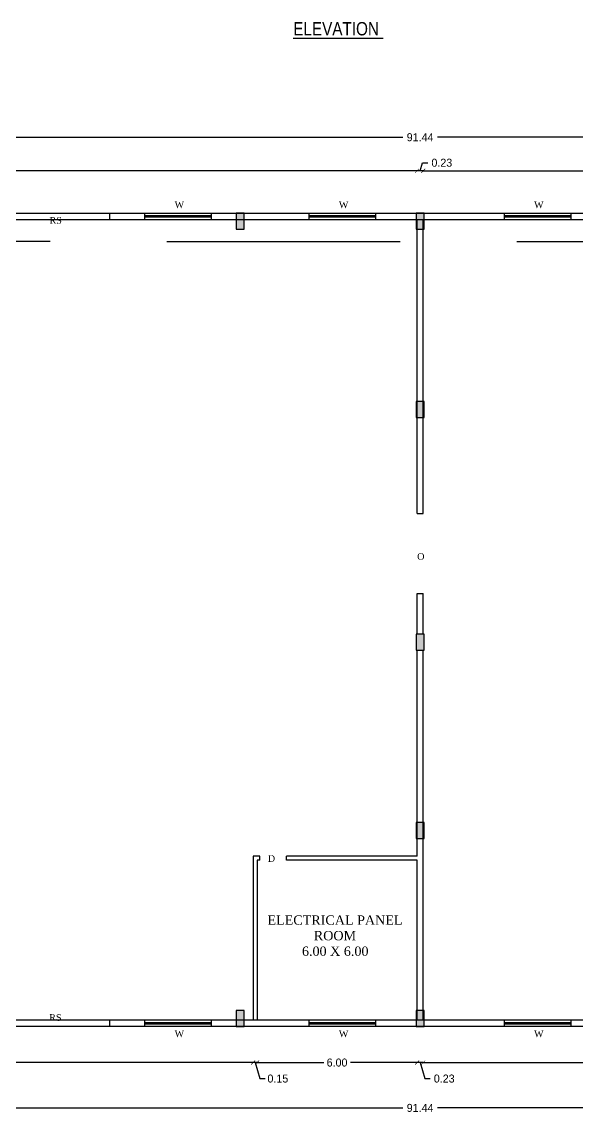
# Model space of a CAD drawing. Header units: metres. Extents: x 1422408 to 2267706, y 3009 to 80428.
# Drawn here: x 2267396.28 to 2267417.11, y 3073.97 to 3114.87 of the extents above; entities that cross this region are included whole.
import ezdxf

# ---------------------------------------------------------------- set-up
doc = ezdxf.new("R2010")
doc.units = ezdxf.units.M
doc.header["$LTSCALE"] = 3.5
doc.header["$MEASUREMENT"] = 0
doc.linetypes.add('DASHED2', pattern=[0.375, 0.25, -0.125])
doc.layers.get('0').update_dxf_attribs({"linetype": 'CONTINUOUS'})
doc.layers.get('DEFPOINTS').update_dxf_attribs({"linetype": 'CONTINUOUS'})
doc.layers.add('BLK_1_COVERED_AREA', color=140, linetype='CONTINUOUS', plot=False)
doc.layers.add('BLK_1_FLR_0_BLT_UP_AREA', color=1, linetype='CONTINUOUS', plot=False)
for name, color, linetype in [('BLK_1_FLR_0_CARPET_AREA', 10, 'CONTINUOUS'), ('BLK_1_FLR_0_REGULAR_ROOM_1', 117, 'CONTINUOUS'), ('BLK_1_FLR_1_ROOF_AREA', 1, 'CONTINUOUS'), ('WIN', 8, 'CONTINUOUS')]:
    doc.layers.add(name, color=color, linetype=linetype)
doc.styles.add('2', font='swissck.ttf', dxfattribs={"height": 0.35})
doc.styles.add('SH', font='swissc.ttf', dxfattribs={"height": 10})
doc.dimstyles.new('Civil Mt', dxfattribs={"dimtxt": 0.3, "dimasz": 0.15, "dimexe": 0, "dimexo": 0, "dimgap": 0.1, "dimtad": 0, "dimzin": 0, "dimdsep": 46, "dimtxsty": 'Standard', "dimblk": 'ARCHTICK', "dimcen": 0, "dimse1": 1, "dimse2": 1, "dimclrd": 253, "dimadec": 0, "dimazin": 3, "dimtfac": 1, "dimtofl": 0, "dimtmove": 1, "dimatfit": 3, "dimfxl": 0, "dimfrac": 2, "dimtolj": 1, "dimtzin": 0, "dimarcsym": 0})

# ---------------------------------------------------------------- blocks, each defined once
blk = doc.blocks.new('A$C729956F2')
at = {"layer": 'WIN', "color": 7}
for p, q in [((0, 0.71), (0, 0.48)), ((2.5, 0.619), (0, 0.619)), ((2.5, 0.569), (0, 0.569)), ((2.5, 0.71), (2.5, 0.48))]:
    blk.add_line(p, q, dxfattribs=at)
at = {"color": 7, "lineweight": -3, "insert": (1.123, 0.333), "char_height": 0.25, "attachment_point": 1, "style": '2'}
blk.add_mtext_dynamic_manual_height_columns('{\\fTimes New Roman|b0|i0|c0|p18;W}', width=0.80437, gutter_width=1.75, heights=[0], dxfattribs=at)
blk = doc.blocks.new('A$C78DB1DFF')
at = {"layer": 'WIN', "color": 7}
for p, q in [((0, 0.23), (0, 0)), ((2.5, 0.139), (0, 0.139)), ((2.5, 0.089), (0, 0.089)), ((2.5, 0.23), (2.5, 0))]:
    blk.add_line(p, q, dxfattribs=at)
at = {"color": 7, "lineweight": -3, "insert": (1.123, 0.677), "char_height": 0.25, "attachment_point": 1, "style": '2'}
blk.add_mtext_dynamic_manual_height_columns('{\\fTimes New Roman|b0|i0|c0|p18;W}', width=0.80437, gutter_width=1.75, heights=[0], dxfattribs=at)
blk = doc.blocks.new('_ArchTick')
at = {"color": 0, "linetype": 'ByBlock', "const_width": 0.15}
blk.add_lwpolyline([(-0.5, -0.5), (0.5, 0.5)], dxfattribs=at)
blk = doc.blocks.new('*D365')
at = {"color": 253, "lineweight": -2}
for p, q in [((2267372.957, 3109.29), (2267391.379, 3109.29)), ((2267411.102, 3109.29), (2267392.679, 3109.29))]:
    blk.add_line(p, q, dxfattribs=at)
at = {"layer": 'DEFPOINTS', "color": 0}
for p in [(2267411.102, 3109.29), (2267372.957, 3107.466), (2267411.102, 3107.466)]:
    blk.add_point(p, dxfattribs=at)
at = {"color": 253, "lineweight": -2, "xscale": 0.15, "yscale": 0.15, "zscale": 0.15, "rotation": 180}
blk.add_blockref('_ArchTick', (2267372.957, 3109.29), dxfattribs=at)
at = {"color": 253, "lineweight": -2, "xscale": 0.15, "yscale": 0.15, "zscale": 0.15}
blk.add_blockref('_ArchTick', (2267411.102, 3109.29), dxfattribs=at)
at = {"color": 0, "lineweight": -3, "insert": (2267392.029, 3109.29), "char_height": 0.3, "attachment_point": 5}
blk.add_mtext('\\A1;38.15', dxfattribs=at)
blk = doc.blocks.new('*D366')
at = {"color": 253, "lineweight": -2}
for p, q in [((2267411.217, 3109.29), (2267411.307, 3109.59)), ((2267411.307, 3109.59), (2267411.507, 3109.59)), ((2267411.332, 3109.29), (2267411.102, 3109.29))]:
    blk.add_line(p, q, dxfattribs=at)
at = {"layer": 'DEFPOINTS', "color": 0}
for p in [(2267411.102, 3109.29), (2267411.102, 3107.466), (2267411.332, 3107.466)]:
    blk.add_point(p, dxfattribs=at)
at = {"color": 253, "lineweight": -2, "xscale": 0.15, "yscale": 0.15, "zscale": 0.15, "rotation": 180}
blk.add_blockref('_ArchTick', (2267411.102, 3109.29), dxfattribs=at)
at = {"color": 253, "lineweight": -2, "xscale": 0.15, "yscale": 0.15, "zscale": 0.15}
blk.add_blockref('_ArchTick', (2267411.332, 3109.29), dxfattribs=at)
at = {"color": 0, "lineweight": -3, "insert": (2267412.032, 3109.59), "char_height": 0.3, "attachment_point": 5}
blk.add_mtext('\\A1;0.23', dxfattribs=at)
blk = doc.blocks.new('*D367')
at = {"color": 253, "lineweight": -2}
for p, q in [((2267411.332, 3109.29), (2267433.319, 3109.29)), ((2267456.707, 3109.29), (2267434.719, 3109.29))]:
    blk.add_line(p, q, dxfattribs=at)
at = {"layer": 'DEFPOINTS', "color": 0}
for p in [(2267456.707, 3109.29), (2267411.332, 3107.466), (2267456.707, 3107.466)]:
    blk.add_point(p, dxfattribs=at)
at = {"color": 253, "lineweight": -2, "xscale": 0.15, "yscale": 0.15, "zscale": 0.15, "rotation": 180}
blk.add_blockref('_ArchTick', (2267411.332, 3109.29), dxfattribs=at)
at = {"color": 253, "lineweight": -2, "xscale": 0.15, "yscale": 0.15, "zscale": 0.15}
blk.add_blockref('_ArchTick', (2267456.707, 3109.29), dxfattribs=at)
at = {"color": 0, "lineweight": -3, "insert": (2267434.019, 3109.29), "char_height": 0.3, "attachment_point": 5}
blk.add_mtext('\\A1;45.38', dxfattribs=at)
blk = doc.blocks.new('*D369')
at = {"color": 253, "lineweight": -2}
for p, q in [((2267365.497, 3110.545), (2267410.567, 3110.545)), ((2267456.937, 3110.545), (2267411.867, 3110.545))]:
    blk.add_line(p, q, dxfattribs=at)
at = {"layer": 'DEFPOINTS', "color": 0}
for p in [(2267365.497, 3110.545), (2267365.497, 3107.696), (2267456.937, 3107.696)]:
    blk.add_point(p, dxfattribs=at)
at = {"color": 253, "lineweight": -2, "xscale": 0.15, "yscale": 0.15, "zscale": 0.15, "rotation": 180}
blk.add_blockref('_ArchTick', (2267365.497, 3110.545), dxfattribs=at)
at = {"color": 253, "lineweight": -2, "xscale": 0.15, "yscale": 0.15, "zscale": 0.15}
blk.add_blockref('_ArchTick', (2267456.937, 3110.545), dxfattribs=at)
at = {"color": 0, "lineweight": -3, "insert": (2267411.217, 3110.545), "char_height": 0.3, "attachment_point": 5}
blk.add_mtext('\\A1;91.44', dxfattribs=at)
blk = doc.blocks.new('*D377')
at = {"color": 253, "lineweight": -2}
for p, q in [((2267365.727, 3075.861), (2267384.639, 3075.861)), ((2267404.952, 3075.861), (2267386.039, 3075.861))]:
    blk.add_line(p, q, dxfattribs=at)
at = {"layer": 'DEFPOINTS', "color": 0}
for p in [(2267365.727, 3077.446), (2267404.952, 3077.446), (2267365.727, 3075.861)]:
    blk.add_point(p, dxfattribs=at)
at = {"color": 253, "lineweight": -2, "xscale": 0.15, "yscale": 0.15, "zscale": 0.15, "rotation": 180}
blk.add_blockref('_ArchTick', (2267365.727, 3075.861), dxfattribs=at)
at = {"color": 253, "lineweight": -2, "xscale": 0.15, "yscale": 0.15, "zscale": 0.15}
blk.add_blockref('_ArchTick', (2267404.952, 3075.861), dxfattribs=at)
at = {"color": 0, "lineweight": -3, "insert": (2267385.339, 3075.861), "char_height": 0.3, "attachment_point": 5}
blk.add_mtext('\\A1;39.22', dxfattribs=at)
blk = doc.blocks.new('*D378')
at = {"color": 253, "lineweight": -2}
for p, q in [((2267404.952, 3075.861), (2267404.802, 3075.861)), ((2267405.102, 3075.861), (2267404.952, 3075.861)), ((2267405.027, 3075.861), (2267405.207, 3075.261)), ((2267405.102, 3075.861), (2267405.252, 3075.861)), ((2267405.207, 3075.261), (2267405.407, 3075.261))]:
    blk.add_line(p, q, dxfattribs=at)
at = {"layer": 'DEFPOINTS', "color": 0}
for p in [(2267404.952, 3077.446), (2267405.102, 3077.446), (2267404.952, 3075.861)]:
    blk.add_point(p, dxfattribs=at)
at = {"color": 253, "lineweight": -2, "xscale": 0.15, "yscale": 0.15, "zscale": 0.15}
blk.add_blockref('_ArchTick', (2267404.952, 3075.861), dxfattribs=at)
at = {"color": 253, "lineweight": -2, "xscale": 0.15, "yscale": 0.15, "zscale": 0.15, "rotation": 180}
blk.add_blockref('_ArchTick', (2267405.102, 3075.861), dxfattribs=at)
at = {"color": 0, "lineweight": -3, "insert": (2267405.882, 3075.261), "char_height": 0.3, "attachment_point": 5}
blk.add_mtext('\\A1;0.15', dxfattribs=at)
blk = doc.blocks.new('*D379')
at = {"color": 253, "lineweight": -2}
for p, q in [((2267405.102, 3075.861), (2267407.602, 3075.861)), ((2267411.102, 3075.861), (2267408.602, 3075.861))]:
    blk.add_line(p, q, dxfattribs=at)
at = {"layer": 'DEFPOINTS', "color": 0}
for p in [(2267405.102, 3077.446), (2267411.102, 3077.446), (2267405.102, 3075.861)]:
    blk.add_point(p, dxfattribs=at)
at = {"color": 253, "lineweight": -2, "xscale": 0.15, "yscale": 0.15, "zscale": 0.15, "rotation": 180}
blk.add_blockref('_ArchTick', (2267405.102, 3075.861), dxfattribs=at)
at = {"color": 253, "lineweight": -2, "xscale": 0.15, "yscale": 0.15, "zscale": 0.15}
blk.add_blockref('_ArchTick', (2267411.102, 3075.861), dxfattribs=at)
at = {"color": 0, "lineweight": -3, "insert": (2267408.102, 3075.861), "char_height": 0.3, "attachment_point": 5}
blk.add_mtext('\\A1;6.00', dxfattribs=at)
blk = doc.blocks.new('*D380')
at = {"color": 253, "lineweight": -2}
for p, q in [((2267411.332, 3075.861), (2267411.102, 3075.861)), ((2267411.217, 3075.861), (2267411.397, 3075.261)), ((2267411.397, 3075.261), (2267411.597, 3075.261))]:
    blk.add_line(p, q, dxfattribs=at)
at = {"layer": 'DEFPOINTS', "color": 0}
for p in [(2267411.102, 3077.446), (2267411.332, 3077.446), (2267411.102, 3075.861)]:
    blk.add_point(p, dxfattribs=at)
at = {"color": 253, "lineweight": -2, "xscale": 0.15, "yscale": 0.15, "zscale": 0.15, "rotation": 180}
blk.add_blockref('_ArchTick', (2267411.102, 3075.861), dxfattribs=at)
at = {"color": 253, "lineweight": -2, "xscale": 0.15, "yscale": 0.15, "zscale": 0.15}
blk.add_blockref('_ArchTick', (2267411.332, 3075.861), dxfattribs=at)
at = {"color": 0, "lineweight": -3, "insert": (2267412.122, 3075.261), "char_height": 0.3, "attachment_point": 5}
blk.add_mtext('\\A1;0.23', dxfattribs=at)
blk = doc.blocks.new('*D381')
at = {"color": 253, "lineweight": -2}
for p, q in [((2267411.332, 3075.861), (2267430.244, 3075.861)), ((2267450.557, 3075.861), (2267431.644, 3075.861))]:
    blk.add_line(p, q, dxfattribs=at)
at = {"layer": 'DEFPOINTS', "color": 0}
for p in [(2267411.332, 3077.446), (2267450.557, 3077.446), (2267411.332, 3075.861)]:
    blk.add_point(p, dxfattribs=at)
at = {"color": 253, "lineweight": -2, "xscale": 0.15, "yscale": 0.15, "zscale": 0.15, "rotation": 180}
blk.add_blockref('_ArchTick', (2267411.332, 3075.861), dxfattribs=at)
at = {"color": 253, "lineweight": -2, "xscale": 0.15, "yscale": 0.15, "zscale": 0.15}
blk.add_blockref('_ArchTick', (2267450.557, 3075.861), dxfattribs=at)
at = {"color": 0, "lineweight": -3, "insert": (2267430.944, 3075.861), "char_height": 0.3, "attachment_point": 5}
blk.add_mtext('\\A1;39.23', dxfattribs=at)
blk = doc.blocks.new('*D385')
at = {"color": 253, "lineweight": -2}
for p, q in [((2267365.497, 3074.162), (2267410.567, 3074.162)), ((2267456.937, 3074.162), (2267411.867, 3074.162))]:
    blk.add_line(p, q, dxfattribs=at)
at = {"layer": 'DEFPOINTS', "color": 0}
for p in [(2267365.497, 3077.216), (2267456.937, 3077.216), (2267365.497, 3074.162)]:
    blk.add_point(p, dxfattribs=at)
at = {"color": 253, "lineweight": -2, "xscale": 0.15, "yscale": 0.15, "zscale": 0.15, "rotation": 180}
blk.add_blockref('_ArchTick', (2267365.497, 3074.162), dxfattribs=at)
at = {"color": 253, "lineweight": -2, "xscale": 0.15, "yscale": 0.15, "zscale": 0.15}
blk.add_blockref('_ArchTick', (2267456.937, 3074.162), dxfattribs=at)
at = {"color": 0, "lineweight": -3, "insert": (2267411.217, 3074.162), "char_height": 0.3, "attachment_point": 5}
blk.add_mtext('\\A1;91.44', dxfattribs=at)

msp = doc.modelspace()

# ---------------------------------------------------------------- hatches: boundary and pattern name
at = {"lineweight": -3}
h = msp.add_hatch(color=7, dxfattribs=at)
h.dxf.hatch_style = 1
h.paths.add_polyline_path([(2267404.61684, 3107.69608), (2267404.31684, 3107.69608), (2267404.31684, 3107.09608), (2267404.61684, 3107.09608)])
h = msp.add_hatch(color=7, dxfattribs=at)
h.dxf.hatch_style = 1
h.paths.add_polyline_path([(2267411.36684, 3107.69608), (2267411.06684, 3107.69608), (2267411.06684, 3107.09608), (2267411.36684, 3107.09608)])
h = msp.add_hatch(color=7, dxfattribs=at)
h.dxf.hatch_style = 1
h.paths.add_polyline_path([(2267411.36684, 3100.64608), (2267411.06684, 3100.64608), (2267411.06684, 3100.04608), (2267411.36684, 3100.04608)])
h = msp.add_hatch(color=7, dxfattribs=at)
h.dxf.hatch_style = 1
h.paths.add_polyline_path([(2267411.36684, 3091.91608), (2267411.06684, 3091.91608), (2267411.06684, 3091.31608), (2267411.36684, 3091.31608)])
h = msp.add_hatch(color=7, dxfattribs=at)
h.dxf.hatch_style = 1
h.paths.add_polyline_path([(2267411.36684, 3084.86608), (2267411.06684, 3084.86608), (2267411.06684, 3084.26608), (2267411.36684, 3084.26608)])
h = msp.add_hatch(color=7, dxfattribs=at)
h.dxf.hatch_style = 1
h.paths.add_polyline_path([(2267404.61684, 3077.81608), (2267404.31684, 3077.81608), (2267404.31684, 3077.21608), (2267404.61684, 3077.21608)])
h = msp.add_hatch(color=7, dxfattribs=at)
h.dxf.hatch_style = 1
h.paths.add_polyline_path([(2267411.36684, 3077.81608), (2267411.06684, 3077.81608), (2267411.06684, 3077.21608), (2267411.36684, 3077.21608)])

# ---------------------------------------------------------------- linework, layer by layer
at = {"color": 7, "ltscale": 0.25}
for p, q in [((2267365.49684, 3107.69608), (2267456.93684, 3107.69608)), ((2267399.57684, 3107.46608), (2267399.57684, 3107.69608)), ((2267399.57684, 3107.46608), (2267411.10184, 3107.46608)), ((2267411.10184, 3096.44325), (2267411.10184, 3107.46608)), ((2267411.33184, 3107.46608), (2267429.57684, 3107.46608)), ((2267411.33184, 3096.44325), (2267411.33184, 3107.46608)), ((2267411.10184, 3096.44325), (2267411.33184, 3096.44325)), ((2267411.10184, 3091.91608), (2267411.10184, 3093.44325)), ((2267411.10184, 3093.44325), (2267411.33184, 3093.44325)), ((2267411.33184, 3091.91608), (2267411.33184, 3093.44325)), ((2267411.10184, 3083.59608), (2267411.10184, 3091.31608)), ((2267411.33184, 3077.44608), (2267411.33184, 3091.31608)), ((2267404.95184, 3083.59608), (2267404.95184, 3077.44608)), ((2267405.20809, 3083.59608), (2267404.95184, 3083.59608)), ((2267405.10184, 3083.44608), (2267405.10184, 3077.44608)), ((2267405.20809, 3083.44608), (2267405.10184, 3083.44608)), ((2267405.20809, 3083.44608), (2267405.20809, 3083.59608)), ((2267406.20809, 3083.44608), (2267406.20809, 3083.59608)), ((2267411.10184, 3083.59608), (2267406.20809, 3083.59608)), ((2267411.10184, 3083.44608), (2267406.20809, 3083.44608)), ((2267411.10184, 3077.44608), (2267411.10184, 3083.44608)), ((2267456.93684, 3077.21608), (2267365.49684, 3077.21608)), ((2267404.95184, 3077.44608), (2267399.57684, 3077.44608)), ((2267399.57684, 3077.21608), (2267399.57684, 3077.44608)), ((2267411.10184, 3077.44608), (2267405.10184, 3077.44608)), ((2267429.57684, 3077.44608), (2267411.33184, 3077.44608))]:
    msp.add_line(p, q, dxfattribs=at)
at = {"color": 7, "linetype": 'DASHED2', "ltscale": 10}
msp.add_line((2267362.34558, 3106.66408), (2267459.67483, 3106.61237), dxfattribs=at)
at = {"color": 7, "lineweight": -3}
for points in [[(2267404.61684, 3107.09608), (2267404.61684, 3107.69608), (2267404.31684, 3107.69608), (2267404.31684, 3107.09608)], [(2267411.36684, 3107.09608), (2267411.36684, 3107.69608), (2267411.06684, 3107.69608), (2267411.06684, 3107.09608)], [(2267411.36684, 3100.04608), (2267411.36684, 3100.64608), (2267411.06684, 3100.64608), (2267411.06684, 3100.04608)], [(2267411.36684, 3091.31608), (2267411.36684, 3091.91608), (2267411.06684, 3091.91608), (2267411.06684, 3091.31608)], [(2267411.36684, 3084.26608), (2267411.36684, 3084.86608), (2267411.06684, 3084.86608), (2267411.06684, 3084.26608)], [(2267404.61684, 3077.21608), (2267404.61684, 3077.81608), (2267404.31684, 3077.81608), (2267404.31684, 3077.21608)], [(2267411.36684, 3077.21608), (2267411.36684, 3077.81608), (2267411.06684, 3077.81608), (2267411.06684, 3077.21608)]]:
    msp.add_lwpolyline(points, close=True, dxfattribs=at)
at = {"layer": 'BLK_1_COVERED_AREA'}
msp.add_lwpolyline([(2267365.49684, 3107.69608), (2267456.93684, 3107.69608), (2267456.93684, 3077.21608), (2267365.49684, 3077.21608)], close=True, dxfattribs=at)
at = {"layer": 'BLK_1_FLR_0_BLT_UP_AREA', "color": 48}
msp.add_lwpolyline([(2267365.49684, 3107.69608), (2267456.93684, 3107.69608), (2267456.93684, 3077.21608), (2267365.49684, 3077.21608)], close=True, dxfattribs=at)
at = {"layer": 'BLK_1_FLR_0_CARPET_AREA', "color": 14}
msp.add_lwpolyline([(2267365.72684, 3107.46608), (2267456.70684, 3107.46608), (2267456.70684, 3077.44608), (2267365.72684, 3077.44608)], close=True, dxfattribs=at)
at = {"layer": 'BLK_1_FLR_0_REGULAR_ROOM_1', "color": 4}
msp.add_lwpolyline([(2267365.72684, 3107.46608), (2267456.70684, 3107.46608), (2267456.70684, 3077.44608), (2267365.72684, 3077.44608)], close=True, dxfattribs=at)
at = {"layer": 'BLK_1_FLR_1_ROOF_AREA', "color": 54}
msp.add_lwpolyline([(2267365.49684, 3107.69608), (2267456.93684, 3107.69608), (2267456.93684, 3077.21608), (2267365.49684, 3077.21608)], close=True, dxfattribs=at)

# ---------------------------------------------------------------- block references
at = {"color": 7, "lineweight": -3}
for name, p in [('A$C78DB1DFF', (2267400.88548, 3107.46608)), ('A$C78DB1DFF', (2267407.04717, 3107.46608)), ('A$C78DB1DFF', (2267414.36924, 3107.46608)), ('A$C729956F2', (2267400.88548, 3076.7361)), ('A$C729956F2', (2267407.04717, 3076.7361)), ('A$C729956F2', (2267414.36924, 3076.7361))]:
    msp.add_blockref(name, p, dxfattribs=at)

# ---------------------------------------------------------------- texts
at = {"color": 7, "style": 'SH'}
msp.add_text('%%UELEVATION ', height=0.5, dxfattribs=at).set_placement((2267406.4594, 3114.36571))
at = {"color": 7, "lineweight": -3, "char_height": 0.25, "attachment_point": 1, "style": '2'}
for s, insert in [('{\\fTimes New Roman|b0|i0|c0|p18;RS}', (2267397.31723, 3107.55532)), ('{\\fTimes New Roman|b0|i0|c0|p18;O}', (2267411.10728, 3094.95738)), ('{\\fTimes New Roman|b0|i0|c0|p18;D}', (2267405.50517, 3083.63526)), ('{\\fTimes New Roman|b0|i0|c0|p18;RS}', (2267397.30536, 3077.67684))]:
    msp.add_mtext_dynamic_manual_height_columns(s, width=0.804374, gutter_width=1.75, heights=[0], dxfattribs=dict(at, insert=insert))
at = {"color": 7, "lineweight": -3, "insert": (2267404.96533, 3081.37902), "char_height": 0.35, "width": 5.9587193, "attachment_point": 1}
msp.add_mtext('{\\fTimes New Roman|b0|i0|c0|p18;\\W3.97906;\\C0; \\W1;ELECTRICAL PANEL \\P\\W8.56765;  \\W1;ROOM\\P\\W6.8865;  \\W1;6.00 X 6.00}', dxfattribs=at)

# ---------------------------------------------------------------- dimensions: what is measured, and where the dimension line sits
at = {"color": 7, "lineweight": -3}
for base, p1, p2, picture, middle in [((2267365.49684, 3110.54452), (2267456.93684, 3107.69608), (2267365.49684, 3107.69608), '*D369', (2267411.21684, 3110.54452)), ((2267411.101836652, 3109.2904077916), (2267372.956836652, 3107.4660845339), (2267411.101836652, 3107.4660845339), '*D365', (2267392.0293366532, 3109.2904077916)), ((2267411.10184, 3109.29041), (2267411.33184, 3107.46608), (2267411.10184, 3107.46608), '*D366', (2267411.60684, 3109.59041)), ((2267456.706836652, 3109.2904077916), (2267411.331836652, 3107.4660845339), (2267456.706836652, 3107.4660845339), '*D367', (2267434.0193366529, 3109.2904077916)), ((2267365.49684, 3074.16223), (2267456.93684, 3077.21608), (2267365.49684, 3077.21608), '*D385', (2267411.21684, 3074.16223)), ((2267365.726836652, 3075.8606047641), (2267404.9518366521, 3077.4460845339), (2267365.726836652, 3077.4460845339), '*D377', (2267385.3393366518, 3075.8606047641)), ((2267404.95184, 3075.8606), (2267405.10184, 3077.44608), (2267404.95184, 3077.44608), '*D378', (2267405.50684, 3075.2606)), ((2267405.10184, 3075.8606), (2267411.10184, 3077.44608), (2267405.10184, 3077.44608), '*D379', (2267408.10184, 3075.8606)), ((2267411.10184, 3075.8606), (2267411.33184, 3077.44608), (2267411.10184, 3077.44608), '*D380', (2267411.69684, 3075.2606)), ((2267411.331836652, 3075.8606047641), (2267450.556836653, 3077.4460845339), (2267411.331836652, 3077.4460845339), '*D381', (2267430.9443366532, 3075.8606047641))]:
    dim = msp.add_linear_dim(base=base, p1=p1, p2=p2, dimstyle='Civil Mt', dxfattribs=at)
    dim.commit()
    dim.dimension.update_dxf_attribs({"geometry": picture, "text_midpoint": middle})

doc.saveas('drawing.dxf')
